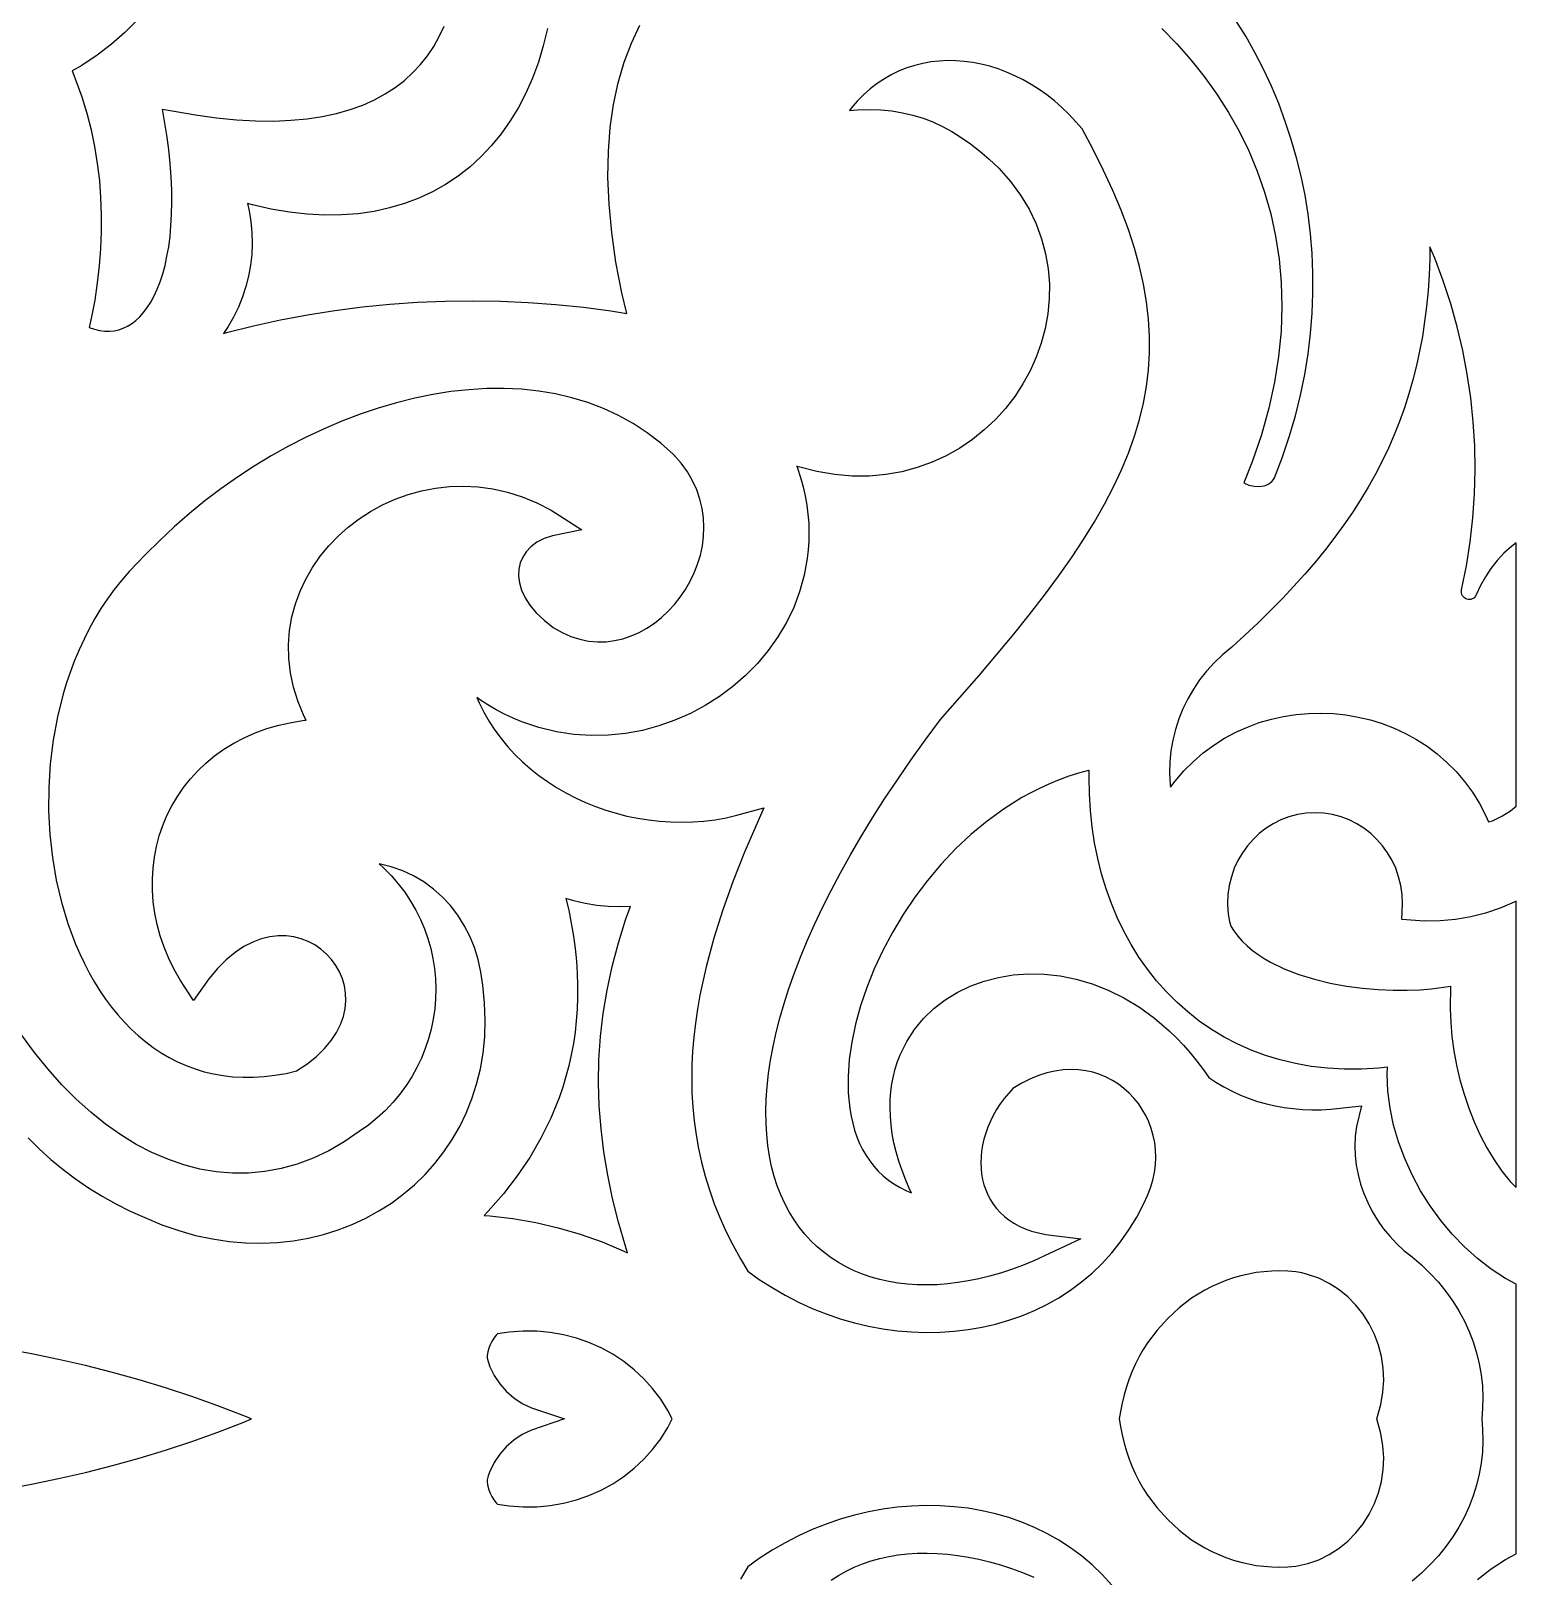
# Model space of a CAD drawing. Extents: x -375 to 375, y -1025 to 1025.
# Drawn here: x -192.5 to -135, y 95.6 to 155.5 of the extents above; entities that cross this region are included whole.
import ezdxf

# ---------------------------------------------------------------- set-up
doc = ezdxf.new("R2010")
doc.units = 0
doc.layers.add('LAYER_10', color=1, linetype='CONTINUOUS')

msp = doc.modelspace()

# ---------------------------------------------------------------- linework, layer by layer
at = {"layer": 'LAYER_10'}
for points in [[(-188.415, 155.936), (-188.901, 155.448), (-189.423, 154.991), (-189.979, 154.566), (-190.569, 154.174), (-190.949, 153.957), (-190.799, 153.592), (-190.574, 152.959), (-190.379, 152.319), (-190.214, 151.674), (-190.079, 151.024), (-189.973, 150.37), (-189.894, 149.713), (-189.843, 149.053), (-189.819, 148.391), (-189.821, 147.728), (-189.848, 147.065), (-189.9, 146.401), (-189.976, 145.739), (-190.075, 145.078), (-190.198, 144.42), (-190.286, 144.017), (-190.085, 143.947), (-189.885, 143.899), (-189.691, 143.873), (-189.504, 143.869), (-189.322, 143.885), (-189.145, 143.923), (-188.973, 143.981), (-188.805, 144.06), (-188.642, 144.16), (-188.482, 144.282), (-188.327, 144.427), (-188.178, 144.594), (-188.035, 144.785), (-187.898, 145), (-187.77, 145.237), (-187.65, 145.498), (-187.539, 145.782), (-187.439, 146.089), (-187.35, 146.419), (-187.273, 146.772), (-187.208, 147.146), (-187.156, 147.542), (-187.118, 147.96), (-187.094, 148.4), (-187.085, 148.86), (-187.091, 149.342), (-187.113, 149.843), (-187.152, 150.366), (-187.208, 150.908), (-187.282, 151.47), (-187.442, 152.483), (-186.168, 152.256), (-185.353, 152.142), (-184.577, 152.065), (-183.838, 152.024), (-183.138, 152.017), (-182.474, 152.044), (-181.846, 152.103), (-181.255, 152.193), (-180.699, 152.313), (-180.178, 152.462), (-179.691, 152.638), (-179.238, 152.84), (-178.818, 153.068), (-178.429, 153.32), (-178.072, 153.594), (-177.745, 153.892), (-177.447, 154.21), (-177.178, 154.55), (-176.937, 154.91), (-176.723, 155.289), (-176.537, 155.688)], [(-148.729, 155.599), (-148.15, 155.009), (-147.599, 154.389), (-147.08, 153.739), (-146.593, 153.06), (-146.143, 152.353), (-145.73, 151.619), (-145.358, 150.857), (-145.029, 150.068), (-144.744, 149.254), (-144.506, 148.415), (-144.319, 147.551), (-144.183, 146.664), (-144.101, 145.754), (-144.075, 144.821), (-144.108, 143.868), (-144.201, 142.894), (-144.358, 141.9), (-144.579, 140.887), (-144.868, 139.856), (-145.225, 138.807), (-145.554, 137.99), (-145.359, 137.907), (-145.153, 137.858), (-144.953, 137.848), (-144.759, 137.878), (-144.681, 137.904), (-144.603, 137.942), (-144.53, 137.989), (-144.462, 138.046), (-144.401, 138.115), (-144.355, 138.182), (-144.058, 138.965), (-143.787, 139.776), (-143.552, 140.584), (-143.353, 141.39), (-143.189, 142.191), (-143.059, 142.988), (-142.963, 143.781), (-142.9, 144.568), (-142.869, 145.349), (-142.87, 146.123), (-142.901, 146.89), (-142.964, 147.649), (-143.056, 148.4), (-143.177, 149.141), (-143.327, 149.873), (-143.504, 150.595), (-143.709, 151.305), (-143.941, 152.004), (-144.198, 152.691), (-144.481, 153.365), (-144.789, 154.025), (-145.121, 154.671), (-145.477, 155.303), (-145.855, 155.919)], [(-172.531, 155.6), (-172.691, 154.933), (-172.884, 154.293), (-173.109, 153.681), (-173.366, 153.097), (-173.653, 152.543), (-173.971, 152.018), (-174.319, 151.525), (-174.695, 151.064), (-175.1, 150.636), (-175.532, 150.242), (-175.991, 149.884), (-176.476, 149.561), (-176.985, 149.275), (-177.518, 149.026), (-178.074, 148.816), (-178.651, 148.646), (-179.25, 148.515), (-179.869, 148.425), (-180.507, 148.375), (-181.163, 148.368), (-181.837, 148.403), (-182.528, 148.481), (-183.234, 148.603), (-183.957, 148.768), (-184.159, 148.826), (-184.092, 148.541), (-184.022, 148.117), (-183.982, 147.693), (-183.972, 147.268), (-183.99, 146.845), (-184.037, 146.425), (-184.113, 146.009), (-184.216, 145.599), (-184.348, 145.197), (-184.507, 144.803), (-184.693, 144.418), (-184.906, 144.046), (-185.082, 143.781), (-184.968, 143.813), (-183.925, 144.074), (-182.877, 144.305), (-181.823, 144.505), (-180.764, 144.674), (-179.701, 144.812), (-178.635, 144.919), (-177.566, 144.995), (-176.495, 145.039), (-175.423, 145.053), (-174.351, 145.036), (-173.279, 144.987), (-172.208, 144.907), (-171.139, 144.796), (-170.072, 144.653), (-169.46, 144.553), (-169.648, 145.351), (-169.878, 146.552), (-170.043, 147.7), (-170.146, 148.795), (-170.187, 149.838), (-170.171, 150.83), (-170.097, 151.771), (-169.969, 152.662), (-169.788, 153.503), (-169.556, 154.295), (-169.276, 155.038), (-168.949, 155.731)], [(-136.495, 95.485), (-135.962, 95.895), (-135.404, 96.256), (-135, 96.469), (-135.002, 101.701), (-135, 106.933), (-135.404, 107.146), (-135.962, 107.506), (-136.495, 107.917), (-137, 108.372), (-137.476, 108.868), (-137.92, 109.399), (-138.328, 109.962), (-138.699, 110.552), (-139.029, 111.164), (-139.315, 111.795), (-139.556, 112.439), (-139.747, 113.093), (-139.885, 113.753), (-139.969, 114.413), (-139.993, 115.067), (-139.983, 115.338), (-140.312, 115.302), (-140.994, 115.264), (-141.659, 115.263), (-142.306, 115.299), (-142.936, 115.371), (-143.547, 115.478), (-144.14, 115.62), (-144.713, 115.794), (-145.267, 116), (-145.801, 116.238), (-146.313, 116.506), (-146.805, 116.803), (-147.275, 117.128), (-147.722, 117.48), (-148.147, 117.858), (-148.549, 118.261), (-148.927, 118.688), (-149.281, 119.137), (-149.611, 119.608), (-149.917, 120.1), (-150.197, 120.612), (-150.452, 121.142), (-150.681, 121.69), (-150.884, 122.254), (-151.06, 122.834), (-151.21, 123.429), (-151.333, 124.037), (-151.428, 124.657), (-151.495, 125.289), (-151.534, 125.932), (-151.545, 126.584), (-151.537, 126.844), (-151.561, 126.839), (-151.949, 126.735), (-152.331, 126.614), (-152.708, 126.478), (-153.078, 126.327), (-153.443, 126.16), (-153.801, 125.98), (-154.151, 125.787), (-154.838, 125.358), (-155.494, 124.882), (-156.121, 124.362), (-156.716, 123.802), (-157.278, 123.207), (-157.806, 122.581), (-158.297, 121.929), (-158.751, 121.254), (-159.166, 120.563), (-159.539, 119.859), (-159.87, 119.148), (-160.157, 118.432), (-160.398, 117.719), (-160.592, 117.011), (-160.738, 116.315), (-160.835, 115.634), (-160.88, 114.974), (-160.874, 114.339), (-160.815, 113.731), (-160.766, 113.445), (-160.704, 113.165), (-160.628, 112.894), (-160.538, 112.634), (-160.435, 112.384), (-160.318, 112.145), (-160.188, 111.918), (-160.044, 111.703), (-159.885, 111.499), (-159.713, 111.308), (-159.525, 111.13), (-159.323, 110.964), (-159.105, 110.811), (-158.871, 110.673), (-158.621, 110.548), (-158.43, 110.47), (-158.485, 110.582), (-158.649, 110.96), (-158.793, 111.332), (-158.916, 111.697), (-159.02, 112.057), (-159.104, 112.411), (-159.169, 112.758), (-159.216, 113.099), (-159.244, 113.433), (-159.255, 113.759), (-159.247, 114.078), (-159.223, 114.39), (-159.182, 114.694), (-159.125, 114.989), (-159.052, 115.276), (-158.963, 115.554), (-158.86, 115.823), (-158.742, 116.082), (-158.609, 116.335), (-158.309, 116.8), (-157.957, 117.227), (-157.561, 117.61), (-157.125, 117.948), (-156.652, 118.239), (-156.148, 118.483), (-155.616, 118.678), (-155.06, 118.822), (-154.483, 118.916), (-153.89, 118.956), (-153.284, 118.943), (-152.67, 118.876), (-152.05, 118.751), (-151.429, 118.569), (-150.811, 118.328), (-150.198, 118.027), (-149.596, 117.664), (-149.008, 117.239), (-148.44, 116.751), (-148.16, 116.48), (-147.889, 116.195), (-147.624, 115.892), (-147.366, 115.574), (-147.115, 115.238), (-146.909, 114.939), (-146.639, 114.762), (-146.323, 114.576), (-146.002, 114.408), (-145.677, 114.259), (-145.347, 114.127), (-145.013, 114.014), (-144.675, 113.918), (-144.333, 113.839), (-143.986, 113.776), (-143.634, 113.731), (-143.277, 113.701), (-142.916, 113.688), (-142.55, 113.69), (-142.182, 113.708), (-140.99, 113.836), (-141.177, 113.034), (-141.229, 112.666), (-141.249, 112.293), (-141.237, 111.919), (-141.196, 111.545), (-141.125, 111.173), (-141.027, 110.804), (-140.9, 110.442), (-140.748, 110.087), (-140.57, 109.742), (-140.369, 109.409), (-140.144, 109.09), (-139.898, 108.788), (-139.632, 108.503), (-139.346, 108.238), (-139.029, 107.985), (-138.665, 107.673), (-138.324, 107.344), (-138.008, 107), (-137.717, 106.642), (-137.453, 106.272), (-137.215, 105.891), (-137.004, 105.498), (-136.819, 105.096), (-136.662, 104.686), (-136.532, 104.268), (-136.429, 103.844), (-136.354, 103.414), (-136.307, 102.981), (-136.289, 102.543), (-136.298, 102.104), (-136.333, 101.701), (-136.298, 101.298), (-136.289, 100.858), (-136.307, 100.421), (-136.354, 99.987), (-136.429, 99.558), (-136.532, 99.133), (-136.662, 98.716), (-136.819, 98.305), (-137.004, 97.904), (-137.215, 97.511), (-137.453, 97.13), (-137.717, 96.76), (-138.008, 96.402), (-138.324, 96.058), (-138.665, 95.728), (-139.029, 95.417)], [(-192.656, 112.596), (-192.223, 112.172), (-191.77, 111.766), (-191.3, 111.379), (-190.813, 111.013), (-190.308, 110.667), (-189.788, 110.343), (-189.252, 110.041), (-188.701, 109.763), (-188.134, 109.507), (-187.472, 109.23), (-186.815, 109.002), (-186.162, 108.819), (-185.512, 108.68), (-184.868, 108.584), (-184.231, 108.53), (-183.603, 108.517), (-182.985, 108.544), (-182.378, 108.61), (-181.784, 108.714), (-181.205, 108.855), (-180.642, 109.031), (-180.096, 109.242), (-179.569, 109.487), (-179.063, 109.764), (-178.579, 110.073), (-178.119, 110.413), (-177.683, 110.782), (-177.274, 111.179), (-176.893, 111.604), (-176.541, 112.056), (-176.22, 112.533), (-175.932, 113.035), (-175.677, 113.561), (-175.458, 114.109), (-175.275, 114.679), (-175.13, 115.271), (-175.026, 115.882), (-174.963, 116.513), (-174.942, 117.163), (-174.967, 117.83), (-175.038, 118.52), (-175.107, 119.026), (-175.214, 119.508), (-175.359, 119.973), (-175.541, 120.416), (-175.758, 120.837), (-176.009, 121.232), (-176.292, 121.601), (-176.605, 121.939), (-176.948, 122.246), (-177.319, 122.519), (-177.717, 122.756), (-178.14, 122.954), (-178.587, 123.112), (-179.049, 123.224), (-178.88, 123.072), (-178.584, 122.769), (-178.311, 122.452), (-178.062, 122.122), (-177.835, 121.781), (-177.633, 121.43), (-177.453, 121.069), (-177.297, 120.7), (-177.165, 120.325), (-177.056, 119.943), (-176.971, 119.557), (-176.909, 119.167), (-176.871, 118.775), (-176.856, 118.382), (-176.865, 117.988), (-176.898, 117.596), (-176.954, 117.205), (-177.034, 116.818), (-177.137, 116.435), (-177.264, 116.058), (-177.414, 115.687), (-177.589, 115.324), (-177.786, 114.969), (-178.007, 114.625), (-178.252, 114.292), (-178.52, 113.972), (-178.812, 113.665), (-179.127, 113.373), (-179.465, 113.096), (-179.821, 112.84), (-180.404, 112.44), (-181.004, 112.094), (-181.613, 111.806), (-182.229, 111.577), (-182.852, 111.405), (-183.479, 111.291), (-184.109, 111.233), (-184.741, 111.231), (-185.372, 111.285), (-186, 111.392), (-186.626, 111.553), (-187.246, 111.767), (-187.86, 112.033), (-188.467, 112.348), (-189.065, 112.714), (-189.653, 113.128), (-190.229, 113.591), (-190.794, 114.1), (-191.345, 114.656), (-191.882, 115.258), (-192.404, 115.904), (-192.908, 116.595)], [(-193.584, 98.983), (-192.528, 99.175), (-191.476, 99.39), (-190.43, 99.631), (-189.39, 99.895), (-188.357, 100.184), (-187.331, 100.496), (-186.312, 100.833), (-185.301, 101.193), (-184.298, 101.578), (-183.999, 101.701), (-184.298, 101.824), (-185.301, 102.208), (-186.312, 102.569), (-187.331, 102.906), (-188.357, 103.218), (-189.39, 103.507), (-190.43, 103.771), (-191.476, 104.011), (-192.528, 104.227), (-193.584, 104.419)], [(-150.668, 95.262), (-151.037, 95.667), (-151.427, 96.043), (-151.838, 96.39), (-152.267, 96.709), (-152.713, 96.999), (-153.177, 97.261), (-153.655, 97.494), (-154.147, 97.699), (-154.651, 97.876), (-155.167, 98.025), (-155.692, 98.145), (-156.226, 98.238), (-156.767, 98.302), (-157.314, 98.338), (-157.866, 98.346), (-158.42, 98.327), (-158.976, 98.279), (-159.532, 98.204), (-160.087, 98.101), (-160.64, 97.97), (-161.189, 97.812), (-161.733, 97.626), (-162.27, 97.413), (-162.799, 97.172), (-163.318, 96.905), (-163.827, 96.61), (-164.324, 96.288), (-164.763, 95.972), (-165.055, 95.488)], [(-161.541, 95.453), (-161.255, 95.638), (-160.956, 95.806), (-160.646, 95.955), (-160.325, 96.087), (-159.994, 96.2), (-159.653, 96.296), (-159.303, 96.374), (-158.945, 96.434), (-158.578, 96.476), (-158.203, 96.5), (-157.821, 96.506), (-157.432, 96.493), (-157.036, 96.463), (-156.635, 96.415), (-156.228, 96.349), (-155.815, 96.265), (-155.398, 96.163), (-154.977, 96.042), (-154.552, 95.903), (-154.123, 95.747), (-153.691, 95.571)]]:
    msp.add_lwpolyline(points, dxfattribs=at)
for points in [[(-166.068, 110.048), (-165.854, 109.514), (-165.614, 108.981), (-165.348, 108.447), (-165.055, 107.914), (-164.763, 107.43), (-164.324, 107.113), (-163.827, 106.792), (-163.318, 106.497), (-162.799, 106.229), (-162.27, 105.989), (-161.733, 105.776), (-161.189, 105.59), (-160.64, 105.432), (-160.087, 105.301), (-159.532, 105.198), (-158.976, 105.123), (-158.42, 105.075), (-157.866, 105.055), (-157.314, 105.064), (-156.767, 105.1), (-156.226, 105.164), (-155.692, 105.257), (-155.167, 105.377), (-154.651, 105.526), (-154.147, 105.703), (-153.655, 105.908), (-153.177, 106.141), (-152.713, 106.403), (-152.267, 106.693), (-151.838, 107.012), (-151.427, 107.359), (-151.037, 107.735), (-150.668, 108.139), (-150.322, 108.573), (-149.999, 109.036), (-149.701, 109.529), (-149.427, 110.057), (-149.278, 110.363), (-149.161, 110.662), (-149.071, 110.96), (-149.008, 111.258), (-148.971, 111.553), (-148.958, 111.845), (-148.968, 112.132), (-149.002, 112.414), (-149.057, 112.689), (-149.134, 112.957), (-149.231, 113.216), (-149.348, 113.465), (-149.483, 113.703), (-149.636, 113.928), (-149.806, 114.14), (-149.992, 114.336), (-150.193, 114.517), (-150.408, 114.681), (-150.637, 114.826), (-150.879, 114.951), (-151.132, 115.056), (-151.397, 115.14), (-151.672, 115.2), (-151.957, 115.237), (-152.251, 115.248), (-152.554, 115.232), (-152.866, 115.189), (-153.185, 115.116), (-153.511, 115.012), (-153.843, 114.875), (-154.181, 114.705), (-154.496, 114.515), (-154.659, 114.338), (-154.831, 114.128), (-154.988, 113.913), (-155.13, 113.693), (-155.258, 113.468), (-155.37, 113.241), (-155.468, 113.011), (-155.551, 112.78), (-155.618, 112.548), (-155.671, 112.317), (-155.708, 112.087), (-155.731, 111.859), (-155.738, 111.634), (-155.73, 111.412), (-155.708, 111.195), (-155.67, 110.984), (-155.617, 110.778), (-155.55, 110.579), (-155.467, 110.387), (-155.37, 110.202), (-155.257, 110.026), (-155.129, 109.859), (-154.986, 109.701), (-154.826, 109.553), (-154.651, 109.416), (-154.458, 109.29), (-154.248, 109.176), (-154.02, 109.075), (-153.774, 108.988), (-153.51, 108.916), (-153.227, 108.859), (-151.863, 108.682), (-153.689, 107.831), (-154.123, 107.655), (-154.552, 107.498), (-154.977, 107.36), (-155.398, 107.239), (-155.815, 107.137), (-156.228, 107.053), (-156.635, 106.986), (-157.036, 106.938), (-157.432, 106.908), (-157.821, 106.896), (-158.203, 106.902), (-158.578, 106.926), (-158.945, 106.968), (-159.303, 107.028), (-159.653, 107.106), (-159.994, 107.201), (-160.325, 107.315), (-160.646, 107.447), (-160.956, 107.596), (-161.255, 107.763), (-161.541, 107.949), (-161.815, 108.151), (-162.076, 108.371), (-162.324, 108.609), (-162.557, 108.864), (-162.775, 109.135), (-162.977, 109.424), (-163.164, 109.728), (-163.335, 110.049), (-163.488, 110.386), (-163.625, 110.739), (-163.744, 111.107), (-163.845, 111.491), (-163.928, 111.889), (-163.992, 112.303), (-164.037, 112.731), (-164.062, 113.174), (-164.068, 113.631), (-164.054, 114.104), (-164.02, 114.59), (-163.964, 115.091), (-163.888, 115.606), (-163.79, 116.135), (-163.67, 116.678), (-163.528, 117.235), (-163.363, 117.807), (-163.176, 118.392), (-162.964, 118.991), (-162.729, 119.604), (-162.469, 120.231), (-162.185, 120.872), (-161.876, 121.526), (-161.541, 122.194), (-161.18, 122.876), (-160.793, 123.571), (-160.379, 124.279), (-159.937, 125.001), (-159.468, 125.736), (-158.971, 126.484), (-158.446, 127.246), (-157.891, 128.02), (-157.301, 128.816), (-155.802, 130.52), (-154.461, 132.12), (-153.847, 132.889), (-153.27, 133.639), (-152.73, 134.372), (-152.229, 135.089), (-151.765, 135.793), (-151.34, 136.483), (-150.953, 137.162), (-150.605, 137.832), (-150.294, 138.493), (-150.023, 139.147), (-149.79, 139.796), (-149.595, 140.441), (-149.439, 141.085), (-149.321, 141.728), (-149.242, 142.373), (-149.202, 143.022), (-149.2, 143.676), (-149.237, 144.338), (-149.314, 145.008), (-149.43, 145.69), (-149.587, 146.384), (-149.783, 147.093), (-150.021, 147.818), (-150.299, 148.56), (-150.619, 149.322), (-150.981, 150.104), (-151.385, 150.908), (-151.817, 151.71), (-152.058, 151.992), (-152.326, 152.277), (-152.603, 152.544), (-152.889, 152.794), (-153.183, 153.026), (-153.484, 153.241), (-153.792, 153.437), (-154.105, 153.615), (-154.422, 153.774), (-154.744, 153.915), (-155.068, 154.036), (-155.395, 154.139), (-155.722, 154.222), (-156.051, 154.286), (-156.379, 154.33), (-156.706, 154.355), (-157.031, 154.359), (-157.353, 154.343), (-157.672, 154.307), (-157.987, 154.251), (-158.298, 154.174), (-158.602, 154.076), (-158.901, 153.957), (-159.193, 153.817), (-159.477, 153.655), (-159.753, 153.471), (-160.021, 153.265), (-160.279, 153.037), (-160.527, 152.785), (-160.764, 152.51), (-160.826, 152.428), (-160.515, 152.45), (-160.054, 152.46), (-159.611, 152.446), (-159.184, 152.406), (-158.77, 152.34), (-158.369, 152.248), (-157.978, 152.13), (-157.597, 151.984), (-157.224, 151.811), (-156.858, 151.611), (-156.496, 151.384), (-156.136, 151.129), (-155.777, 150.848), (-155.417, 150.538), (-155.045, 150.194), (-154.591, 149.679), (-154.2, 149.145), (-153.869, 148.595), (-153.599, 148.031), (-153.387, 147.456), (-153.231, 146.875), (-153.131, 146.29), (-153.084, 145.703), (-153.09, 145.12), (-153.145, 144.541), (-153.249, 143.971), (-153.399, 143.411), (-153.593, 142.866), (-153.831, 142.337), (-154.11, 141.828), (-154.428, 141.341), (-154.785, 140.879), (-155.177, 140.445), (-155.604, 140.041), (-156.064, 139.671), (-156.556, 139.337), (-157.076, 139.041), (-157.625, 138.788), (-158.2, 138.58), (-158.799, 138.419), (-159.421, 138.31), (-160.063, 138.253), (-160.724, 138.253), (-161.402, 138.312), (-162.094, 138.433), (-162.799, 138.617), (-162.872, 138.643), (-162.841, 138.56), (-162.724, 138.199), (-162.625, 137.84), (-162.545, 137.482), (-162.482, 137.127), (-162.438, 136.774), (-162.41, 136.424), (-162.399, 136.078), (-162.404, 135.735), (-162.426, 135.396), (-162.463, 135.058), (-162.582, 134.406), (-162.759, 133.771), (-162.991, 133.16), (-163.274, 132.574), (-163.605, 132.016), (-163.98, 131.487), (-164.397, 130.99), (-164.852, 130.527), (-165.342, 130.099), (-165.864, 129.709), (-166.416, 129.359), (-166.993, 129.051), (-167.593, 128.786), (-168.214, 128.567), (-168.851, 128.397), (-169.502, 128.276), (-170.165, 128.208), (-170.835, 128.195), (-171.51, 128.239), (-172.187, 128.341), (-172.861, 128.505), (-173.528, 128.731), (-173.862, 128.871), (-174.192, 129.025), (-174.518, 129.197), (-174.841, 129.385), (-175.16, 129.591), (-175.272, 129.67), (-175.181, 129.46), (-174.998, 129.095), (-174.794, 128.743), (-174.57, 128.403), (-174.328, 128.076), (-174.067, 127.763), (-173.79, 127.463), (-173.496, 127.177), (-173.188, 126.906), (-172.864, 126.65), (-172.527, 126.409), (-172.178, 126.183), (-171.816, 125.974), (-171.444, 125.781), (-171.062, 125.605), (-170.671, 125.446), (-170.271, 125.305), (-169.865, 125.181), (-169.452, 125.076), (-169.034, 124.989), (-168.612, 124.922), (-168.186, 124.874), (-167.758, 124.845), (-167.329, 124.836), (-166.898, 124.848), (-166.468, 124.88), (-166.039, 124.933), (-165.613, 125.008), (-165.189, 125.104), (-164.151, 125.395), (-164.89, 123.676), (-165.334, 122.557), (-165.735, 121.445), (-166.086, 120.337), (-166.384, 119.234), (-166.624, 118.135), (-166.72, 117.59), (-166.8, 117.045), (-166.862, 116.5), (-166.907, 115.957), (-166.934, 115.415), (-166.942, 114.875), (-166.931, 114.335), (-166.9, 113.796), (-166.848, 113.259), (-166.774, 112.722), (-166.679, 112.186), (-166.562, 111.651), (-166.421, 111.116), (-166.257, 110.581)], [(-136.658, 140.36), (-136.754, 141.286), (-136.889, 142.208), (-137.064, 143.124), (-137.278, 144.033), (-137.531, 144.934), (-137.823, 145.825), (-138.153, 146.706), (-138.338, 147.14), (-138.345, 146.656), (-138.371, 146.036), (-138.412, 145.428), (-138.469, 144.829), (-138.542, 144.241), (-138.631, 143.663), (-138.737, 143.094), (-138.859, 142.534), (-138.998, 141.983), (-139.154, 141.439), (-139.327, 140.903), (-139.517, 140.375), (-139.724, 139.853), (-139.949, 139.338), (-140.191, 138.829), (-140.451, 138.326), (-140.728, 137.828), (-141.024, 137.334), (-141.337, 136.846), (-141.669, 136.361), (-142.019, 135.879), (-142.387, 135.401), (-142.774, 134.925), (-143.18, 134.45), (-144.045, 133.508), (-144.987, 132.568), (-146.009, 131.624), (-146.372, 131.325), (-146.694, 131.018), (-146.99, 130.693), (-147.261, 130.35), (-147.504, 129.992), (-147.72, 129.62), (-147.908, 129.235), (-148.068, 128.839), (-148.199, 128.434), (-148.301, 128.02), (-148.372, 127.6), (-148.414, 127.175), (-148.424, 126.746), (-148.403, 126.315), (-148.387, 126.188), (-148.21, 126.429), (-147.868, 126.827), (-147.504, 127.192), (-147.118, 127.525), (-146.714, 127.824), (-146.293, 128.091), (-145.857, 128.325), (-145.409, 128.526), (-144.95, 128.696), (-144.482, 128.833), (-144.007, 128.938), (-143.527, 129.012), (-143.044, 129.055), (-142.559, 129.066), (-142.075, 129.046), (-141.594, 128.994), (-141.117, 128.912), (-140.646, 128.8), (-140.183, 128.656), (-139.73, 128.482), (-139.288, 128.278), (-138.861, 128.043), (-138.449, 127.778), (-138.055, 127.482), (-137.68, 127.156), (-137.327, 126.801), (-136.998, 126.416), (-136.695, 126.001), (-136.42, 125.557), (-136.174, 125.084), (-136.073, 124.846), (-135.918, 124.895), (-135.55, 125.065), (-135.212, 125.28), (-135.002, 125.455), (-135.002, 135.666), (-135.183, 135.524), (-135.469, 135.26), (-135.733, 134.975), (-135.973, 134.671), (-136.187, 134.35), (-136.375, 134.013), (-136.542, 133.649), (-136.574, 133.593), (-136.612, 133.548), (-136.656, 133.513), (-136.704, 133.489), (-136.755, 133.475), (-136.807, 133.47), (-136.859, 133.475), (-136.909, 133.487), (-136.957, 133.508), (-137.001, 133.536), (-137.04, 133.572), (-137.073, 133.614), (-137.097, 133.663), (-137.112, 133.717), (-137.117, 133.777), (-137.11, 133.842), (-136.923, 134.774), (-136.778, 135.702), (-136.674, 136.633), (-136.61, 137.566), (-136.586, 138.499), (-136.602, 139.431)], [(-189.039, 134.211), (-189.317, 133.857), (-189.581, 133.492), (-189.83, 133.116), (-190.064, 132.73), (-190.283, 132.336), (-190.488, 131.932), (-190.678, 131.521), (-190.854, 131.102), (-191.015, 130.676), (-191.162, 130.244), (-191.294, 129.809), (-191.518, 128.918), (-191.685, 128.015), (-191.798, 127.103), (-191.856, 126.187), (-191.86, 125.272), (-191.813, 124.365), (-191.713, 123.469), (-191.562, 122.591), (-191.362, 121.735), (-191.113, 120.907), (-190.815, 120.109), (-190.65, 119.728), (-190.473, 119.355), (-190.284, 118.992), (-190.084, 118.641), (-189.872, 118.303), (-189.65, 117.977), (-189.417, 117.664), (-189.174, 117.365), (-188.92, 117.081), (-188.656, 116.812), (-188.382, 116.559), (-188.097, 116.322), (-187.803, 116.102), (-187.499, 115.899), (-187.185, 115.714), (-186.861, 115.548), (-186.528, 115.4), (-186.185, 115.272), (-185.832, 115.164), (-185.47, 115.077), (-185.098, 115.011), (-184.716, 114.967), (-184.324, 114.946), (-183.922, 114.948), (-183.511, 114.973), (-183.089, 115.024), (-182.658, 115.1), (-182.261, 115.192), (-181.859, 115.456), (-181.485, 115.754), (-181.171, 116.059), (-180.913, 116.37), (-180.707, 116.682), (-180.55, 116.995), (-180.44, 117.305), (-180.372, 117.612), (-180.345, 117.913), (-180.355, 118.208), (-180.4, 118.494), (-180.479, 118.77), (-180.59, 119.034), (-180.73, 119.282), (-180.897, 119.513), (-181.09, 119.724), (-181.307, 119.913), (-181.544, 120.076), (-181.8, 120.212), (-182.073, 120.318), (-182.36, 120.391), (-182.66, 120.43), (-182.97, 120.432), (-183.29, 120.395), (-183.618, 120.315), (-183.952, 120.19), (-184.291, 120.015), (-184.633, 119.789), (-184.975, 119.506), (-185.315, 119.165), (-185.651, 118.761), (-186.24, 117.918), (-186.749, 118.701), (-186.991, 119.127), (-187.201, 119.558), (-187.382, 119.993), (-187.532, 120.431), (-187.652, 120.871), (-187.742, 121.312), (-187.803, 121.751), (-187.835, 122.189), (-187.838, 122.623), (-187.813, 123.053), (-187.76, 123.477), (-187.679, 123.895), (-187.571, 124.304), (-187.435, 124.703), (-187.273, 125.092), (-187.085, 125.469), (-186.871, 125.832), (-186.632, 126.181), (-186.367, 126.514), (-186.078, 126.83), (-185.765, 127.128), (-185.428, 127.406), (-185.068, 127.663), (-184.686, 127.899), (-184.281, 128.111), (-183.855, 128.299), (-183.407, 128.462), (-182.939, 128.598), (-182.451, 128.707), (-181.943, 128.787), (-181.879, 128.793), (-181.954, 128.935), (-182.191, 129.501), (-182.368, 130.066), (-182.488, 130.628), (-182.552, 131.183), (-182.563, 131.73), (-182.522, 132.267), (-182.433, 132.791), (-182.297, 133.299), (-182.116, 133.791), (-181.895, 134.263), (-181.635, 134.715), (-181.338, 135.144), (-181.007, 135.548), (-180.644, 135.925), (-180.252, 136.275), (-179.833, 136.595), (-179.389, 136.884), (-178.922, 137.139), (-178.435, 137.359), (-177.93, 137.542), (-177.408, 137.686), (-176.874, 137.79), (-176.327, 137.85), (-175.772, 137.867), (-175.211, 137.837), (-174.645, 137.759), (-174.077, 137.63), (-173.51, 137.45), (-172.947, 137.216), (-172.389, 136.927), (-171.197, 136.175), (-172.34, 135.942), (-172.664, 135.829), (-172.94, 135.685), (-173.169, 135.515), (-173.351, 135.322), (-173.489, 135.112), (-173.585, 134.884), (-173.639, 134.641), (-173.65, 134.383), (-173.615, 134.111), (-173.532, 133.828), (-173.398, 133.538), (-173.21, 133.244), (-172.966, 132.95), (-172.663, 132.662), (-172.305, 132.387), (-171.965, 132.189), (-171.621, 132.036), (-171.278, 131.925), (-170.937, 131.856), (-170.598, 131.825), (-170.262, 131.831), (-169.931, 131.873), (-169.605, 131.948), (-169.286, 132.055), (-168.976, 132.193), (-168.675, 132.359), (-168.387, 132.552), (-168.111, 132.771), (-167.852, 133.013), (-167.609, 133.276), (-167.385, 133.559), (-167.182, 133.858), (-167.001, 134.174), (-166.843, 134.502), (-166.712, 134.841), (-166.607, 135.189), (-166.53, 135.544), (-166.483, 135.905), (-166.467, 136.268), (-166.484, 136.632), (-166.535, 136.996), (-166.621, 137.358), (-166.744, 137.716), (-166.906, 138.07), (-167.109, 138.418), (-167.354, 138.758), (-167.641, 139.085), (-168.138, 139.529), (-168.663, 139.931), (-169.21, 140.289), (-169.776, 140.602), (-170.362, 140.873), (-170.966, 141.102), (-171.586, 141.29), (-172.221, 141.438), (-172.871, 141.546), (-173.532, 141.616), (-174.204, 141.648), (-174.886, 141.644), (-175.576, 141.603), (-176.272, 141.527), (-176.972, 141.418), (-177.676, 141.274), (-178.382, 141.099), (-179.087, 140.891), (-179.791, 140.653), (-180.493, 140.386), (-181.189, 140.09), (-181.879, 139.766), (-182.562, 139.415), (-183.235, 139.038), (-183.897, 138.636), (-184.547, 138.211), (-185.183, 137.763), (-185.803, 137.292), (-186.407, 136.801), (-186.991, 136.29), (-187.556, 135.76), (-188.104, 135.207), (-188.435, 134.883), (-188.745, 134.553)], [(-136.622, 113.219), (-136.388, 112.703), (-136.13, 112.21), (-135.85, 111.743), (-135.547, 111.307), (-135.223, 110.907), (-135.002, 110.675), (-135.002, 121.78), (-135.074, 121.741), (-135.618, 121.503), (-136.18, 121.31), (-136.757, 121.162), (-137.345, 121.061), (-137.941, 121.007), (-138.542, 121.002), (-139.428, 121.067), (-139.397, 121.674), (-139.414, 122.035), (-139.466, 122.386), (-139.55, 122.724), (-139.664, 123.048), (-139.807, 123.356), (-139.977, 123.647), (-140.173, 123.919), (-140.392, 124.17), (-140.634, 124.397), (-140.895, 124.6), (-141.175, 124.777), (-141.471, 124.925), (-141.783, 125.043), (-142.107, 125.13), (-142.444, 125.183), (-142.791, 125.202), (-143.138, 125.183), (-143.475, 125.13), (-143.8, 125.043), (-144.111, 124.925), (-144.407, 124.777), (-144.687, 124.6), (-144.949, 124.397), (-145.19, 124.17), (-145.409, 123.919), (-145.605, 123.647), (-145.775, 123.356), (-145.918, 123.048), (-146.033, 122.724), (-146.116, 122.386), (-146.168, 122.035), (-146.186, 121.672), (-146.175, 121.43), (-146.146, 121.199), (-146.1, 120.982), (-146.05, 120.811), (-145.932, 120.62), (-145.781, 120.416), (-145.611, 120.222), (-145.423, 120.039), (-145.219, 119.866), (-144.999, 119.703), (-144.765, 119.549), (-144.52, 119.407), (-143.984, 119.148), (-143.414, 118.929), (-142.815, 118.747), (-142.199, 118.6), (-141.575, 118.486), (-140.955, 118.404), (-140.348, 118.35), (-139.766, 118.324), (-139.218, 118.321), (-138.717, 118.34), (-138.272, 118.379), (-137.535, 118.485), (-137.552, 117.602), (-137.533, 117.071), (-137.485, 116.527), (-137.408, 115.972), (-137.304, 115.413), (-137.173, 114.854), (-137.015, 114.299), (-136.831, 113.752)], [(-170.416, 108.565), (-169.592, 108.22), (-169.429, 108.14), (-169.511, 108.397), (-169.777, 109.327), (-170.005, 110.246), (-170.194, 111.155), (-170.344, 112.056), (-170.454, 112.953), (-170.523, 113.846), (-170.55, 114.737), (-170.534, 115.629), (-170.474, 116.523), (-170.37, 117.421), (-170.22, 118.325), (-170.024, 119.237), (-169.781, 120.159), (-169.49, 121.092), (-169.319, 121.572), (-169.728, 121.556), (-170.177, 121.568), (-170.624, 121.61), (-171.067, 121.681), (-171.506, 121.782), (-171.813, 121.874), (-171.708, 121.42), (-171.608, 120.919), (-171.525, 120.424), (-171.46, 119.936), (-171.411, 119.454), (-171.379, 118.978), (-171.363, 118.508), (-171.364, 118.045), (-171.381, 117.587), (-171.414, 117.136), (-171.463, 116.692), (-171.528, 116.253), (-171.608, 115.821), (-171.703, 115.395), (-171.814, 114.975), (-171.939, 114.562), (-172.08, 114.152), (-172.402, 113.36), (-172.782, 112.589), (-173.216, 111.844), (-173.702, 111.123), (-174.24, 110.426), (-174.827, 109.754), (-174.983, 109.594), (-174.759, 109.58), (-173.868, 109.473), (-172.986, 109.318), (-172.115, 109.114), (-171.258, 108.863)], [(-146.519, 106.958), (-146.792, 106.833), (-147.056, 106.696), (-147.571, 106.379), (-148.052, 106.014), (-148.498, 105.603), (-148.907, 105.149), (-149.277, 104.65), (-149.443, 104.391), (-149.599, 104.12), (-149.742, 103.84), (-149.874, 103.552), (-149.993, 103.255), (-150.098, 102.951), (-150.19, 102.639), (-150.268, 102.321), (-150.331, 101.995), (-150.374, 101.701), (-150.331, 101.407), (-150.268, 101.081), (-150.19, 100.762), (-150.098, 100.451), (-149.993, 100.146), (-149.874, 99.85), (-149.742, 99.561), (-149.599, 99.282), (-149.443, 99.01), (-149.277, 98.751), (-148.907, 98.253), (-148.498, 97.799), (-148.052, 97.388), (-147.571, 97.023), (-147.056, 96.706), (-146.792, 96.569), (-146.519, 96.443), (-146.24, 96.332), (-145.955, 96.234), (-145.665, 96.151), (-145.371, 96.082), (-145.071, 96.028), (-144.768, 95.99), (-144.461, 95.967), (-144.151, 95.96), (-143.838, 95.97), (-143.534, 95.995), (-143.075, 96.096), (-142.642, 96.247), (-142.237, 96.446), (-141.861, 96.688), (-141.517, 96.97), (-141.205, 97.287), (-140.93, 97.638), (-140.691, 98.016), (-140.492, 98.419), (-140.334, 98.843), (-140.22, 99.284), (-140.151, 99.737), (-140.129, 100.198), (-140.157, 100.665), (-140.235, 101.133), (-140.395, 101.701), (-140.235, 102.269), (-140.157, 102.737), (-140.129, 103.203), (-140.151, 103.665), (-140.22, 104.118), (-140.334, 104.559), (-140.492, 104.982), (-140.691, 105.386), (-140.93, 105.764), (-141.205, 106.114), (-141.517, 106.432), (-141.861, 106.714), (-142.237, 106.956), (-142.642, 107.154), (-143.08, 107.307), (-143.302, 107.363), (-143.53, 107.406), (-143.838, 107.432), (-144.151, 107.441), (-144.461, 107.435), (-144.768, 107.412), (-145.071, 107.374), (-145.371, 107.32), (-145.665, 107.251), (-145.955, 107.168), (-146.24, 107.07)], [(-169.577, 103.928), (-170.004, 104.209), (-170.453, 104.454), (-170.923, 104.663), (-171.409, 104.834), (-171.911, 104.965), (-172.424, 105.056), (-172.947, 105.105), (-173.477, 105.11), (-174.012, 105.07), (-174.465, 104.998), (-174.514, 104.95), (-174.607, 104.834), (-174.687, 104.711), (-174.753, 104.582), (-174.806, 104.447), (-174.844, 104.308), (-174.867, 104.165), (-174.872, 104.062), (-174.763, 103.728), (-174.594, 103.383), (-174.38, 103.064), (-174.125, 102.775), (-173.832, 102.52), (-173.505, 102.304), (-173.147, 102.129), (-171.871, 101.701), (-173.147, 101.273), (-173.505, 101.098), (-173.832, 100.882), (-174.125, 100.627), (-174.38, 100.338), (-174.594, 100.019), (-174.765, 99.669), (-174.83, 99.492), (-174.873, 99.346), (-174.867, 99.237), (-174.844, 99.094), (-174.806, 98.955), (-174.753, 98.82), (-174.687, 98.691), (-174.607, 98.568), (-174.514, 98.452), (-174.465, 98.404), (-174.012, 98.331), (-173.477, 98.292), (-172.947, 98.297), (-172.424, 98.346), (-171.911, 98.436), (-171.409, 98.568), (-170.923, 98.738), (-170.453, 98.947), (-170.004, 99.193), (-169.577, 99.474), (-169.175, 99.79), (-168.801, 100.138), (-168.456, 100.517), (-168.144, 100.927), (-167.867, 101.366), (-167.695, 101.701), (-167.867, 102.036), (-168.144, 102.475), (-168.456, 102.885), (-168.801, 103.264), (-169.175, 103.612)]]:
    msp.add_lwpolyline(points, close=True, dxfattribs=at)

doc.saveas('drawing.dxf')
